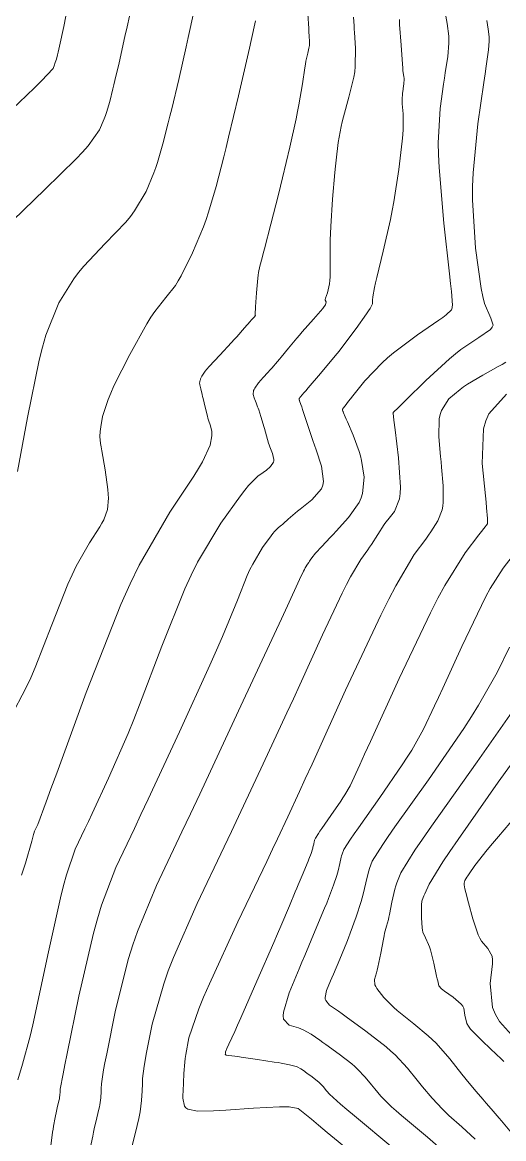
# Model space of a CAD drawing. Header units: millimetres. Extents: x 837475 to 838477, y 1189012 to 1191015.
# Drawn here: x 837699.4 to 837735.9, y 1189236.5 to 1189321.2 of the extents above; entities that cross this region are included whole.
import ezdxf

# ---------------------------------------------------------------- set-up
doc = ezdxf.new("R2010")
doc.units = ezdxf.units.MM
doc.header["$LTSCALE"] = 0.3
doc.layers.add('COTAS 10', color=7, linetype='Continuous', lineweight=9, true_color=0x6e3e2d)
doc.layers.add('COTAS INT', color=7, linetype='Continuous', lineweight=5, true_color=0x9fa19f)

msp = doc.modelspace()

# ---------------------------------------------------------------- linework, layer by layer
at = {"layer": 'COTAS 10'}
for points in [[(837696.498, 1189312.612), (837699.716, 1189315.654), (837700.341, 1189316.258), (837700.85, 1189316.76), (837701.73, 1189317.713), (837701.846, 1189317.993), (837701.874, 1189318.07), (837701.9, 1189318.146), (837701.983, 1189318.422), (837702.062, 1189318.736), (837702.087, 1189318.838), (837702.113, 1189318.945), (837702.218, 1189319.386), (837702.54, 1189320.893), (837702.704, 1189321.673)], [(837699.047, 1189240.993), (837699.406, 1189242.166), (837699.986, 1189244.306), (837700.187, 1189245.152), (837700.406, 1189246.108), (837701.344, 1189250.472), (837702.301, 1189254.791), (837702.533, 1189255.718), (837702.75, 1189256.528), (837703.413, 1189258.48), (837704.147, 1189260.032), (837704.409, 1189260.589), (837704.697, 1189261.202), (837705.946, 1189263.877), (837707.427, 1189267.258), (837707.859, 1189268.316), (837708.302, 1189269.426), (837709.982, 1189273.877), (837711.73, 1189278.227), (837712.216, 1189279.274), (837712.702, 1189280.253), (837714.461, 1189283.218), (837715.964, 1189285.298), (837716.289, 1189285.718), (837716.574, 1189286.071), (837717.271, 1189286.782), (837717.686, 1189287.058), (837717.792, 1189287.136), (837717.896, 1189287.215), (837718.24, 1189287.506), (837718.457, 1189287.84), (837718.48, 1189287.945), (837718.487, 1189288.056), (837718.381, 1189288.503), (837718.184, 1189289.001), (837718.134, 1189289.144), (837718.087, 1189289.29), (837717.933, 1189289.835), (837717.783, 1189290.399), (837717.738, 1189290.557), (837717.691, 1189290.716), (837717.512, 1189291.295), (837717.34, 1189291.812), (837717.298, 1189291.931), (837717.259, 1189292.039), (837717.141, 1189292.345), (837717.047, 1189292.588), (837717.024, 1189292.657), (837717.002, 1189292.726), (837716.932, 1189292.983), (837716.953, 1189293.274), (837716.989, 1189293.366), (837717.037, 1189293.462), (837717.316, 1189293.849), (837717.691, 1189294.275), (837717.8, 1189294.396), (837717.91, 1189294.518), (837718.325, 1189294.972), (837718.78, 1189295.484), (837718.916, 1189295.643), (837719.057, 1189295.81), (837719.6, 1189296.478), (837720.239, 1189297.252), (837720.439, 1189297.487), (837720.649, 1189297.73), (837721.495, 1189298.682), (837722.2, 1189299.498), (837722.321, 1189299.656), (837722.411, 1189299.784), (837722.47, 1189300.003), (837722.393, 1189300.122), (837722.397, 1189300.189), (837722.411, 1189300.269), (837722.554, 1189300.681), (837722.717, 1189301.364), (837722.745, 1189301.616), (837722.764, 1189301.895), (837722.769, 1189303.13), (837722.768, 1189304.704), (837722.784, 1189305.197), (837722.806, 1189305.714), (837722.944, 1189307.789), (837723.121, 1189309.809), (837723.168, 1189310.291), (837723.215, 1189310.74), (837723.376, 1189312.086), (837723.597, 1189313.3), (837723.681, 1189313.665), (837723.774, 1189314.044), (837724.194, 1189315.519), (837724.565, 1189317.037), (837724.628, 1189317.445), (837724.674, 1189317.844), (837724.695, 1189319.238), (837724.616, 1189320.423), (837724.598, 1189320.692), (837724.583, 1189320.935), (837724.541, 1189321.599)], [(837727.534, 1189235.837), (837724.607, 1189238.263), (837724.032, 1189238.745), (837723.56, 1189239.144), (837722.707, 1189239.899), (837722.521, 1189240.121), (837722.469, 1189240.184), (837722.417, 1189240.248), (837722.227, 1189240.484), (837721.985, 1189240.742), (837721.9, 1189240.819), (837721.808, 1189240.899), (837721.41, 1189241.209), (837721.003, 1189241.502), (837720.905, 1189241.572), (837720.814, 1189241.636), (837720.538, 1189241.826), (837720.266, 1189241.968), (837720.177, 1189242.003), (837720.082, 1189242.036), (837719.691, 1189242.136), (837719.055, 1189242.25), (837718.806, 1189242.292), (837718.525, 1189242.337), (837717.246, 1189242.537), (837716.009, 1189242.72), (837715.755, 1189242.756), (837715.539, 1189242.785), (837715.076, 1189242.835), (837714.905, 1189242.854), (837714.873, 1189242.863), (837714.847, 1189242.874), (837714.806, 1189242.929), (837714.81, 1189242.998), (837714.812, 1189243.017), (837714.815, 1189243.036), (837714.827, 1189243.108), (837714.875, 1189243.242), (837714.9, 1189243.301), (837714.93, 1189243.369), (837715.081, 1189243.694), (837715.52, 1189244.663), (837715.731, 1189245.137), (837715.981, 1189245.7), (837717.208, 1189248.479), (837718.487, 1189251.401), (837718.77, 1189252.054), (837719.023, 1189252.639), (837719.677, 1189254.191), (837720.111, 1189255.247), (837720.224, 1189255.52), (837720.335, 1189255.784), (837720.709, 1189256.669), (837721.018, 1189257.403), (837721.087, 1189257.572), (837721.149, 1189257.727), (837721.313, 1189258.164), (837721.416, 1189258.481), (837721.439, 1189258.56), (837721.46, 1189258.635), (837721.515, 1189258.876), (837721.56, 1189259.077), (837721.574, 1189259.128), (837721.589, 1189259.176), (837721.65, 1189259.329), (837721.87, 1189259.676), (837721.986, 1189259.845), (837722.126, 1189260.047), (837722.828, 1189261.039), (837723.571, 1189262.115), (837723.736, 1189262.368), (837723.884, 1189262.603), (837724.273, 1189263.291), (837725.011, 1189264.881), (837725.379, 1189265.684), (837725.819, 1189266.644), (837727.997, 1189271.421), (837730.374, 1189276.416), (837730.939, 1189277.513), (837731.463, 1189278.487), (837733.019, 1189280.972), (837734.062, 1189282.326), (837734.263, 1189282.588), (837734.426, 1189282.799), (837734.7, 1189283.152), (837734.716, 1189283.234), (837734.718, 1189283.275), (837734.719, 1189283.324), (837734.709, 1189283.566), (837734.637, 1189284.387), (837734.599, 1189284.8), (837734.552, 1189285.295), (837734.313, 1189287.752), (837734.416, 1189290.371), (837734.584, 1189290.968), (837734.813, 1189291.508), (837736.142, 1189292.995)], [(837737.703, 1189261.973), (837735.543, 1189259.453), (837735.084, 1189258.907), (837734.686, 1189258.428), (837733.753, 1189257.243), (837733.306, 1189256.609), (837733.215, 1189256.475), (837733.139, 1189256.361), (837732.979, 1189256.099), (837732.94, 1189255.917), (837732.939, 1189255.853), (837732.943, 1189255.782), (837732.991, 1189255.475), (837733.13, 1189254.916), (837733.19, 1189254.685), (837733.26, 1189254.423), (837733.595, 1189253.202), (837734.01, 1189251.986), (837734.131, 1189251.727), (837734.255, 1189251.501), (837734.728, 1189250.962), (837735.053, 1189250.358), (837735.085, 1189250.09), (837735.092, 1189249.779), (837734.905, 1189248.295), (837735.081, 1189246.469), (837735.316, 1189245.943), (837735.632, 1189245.408), (837737.444, 1189243.401)]]:
    msp.add_lwpolyline(points, dxfattribs=at)
at = {"layer": 'COTAS INT'}
for points in [[(837699.027, 1189287.123), (837699.776, 1189291.238), (837700.676, 1189295.579), (837700.933, 1189296.567), (837701.193, 1189297.463), (837702.156, 1189299.924), (837703.297, 1189301.744), (837703.668, 1189302.234), (837704.063, 1189302.719), (837705.689, 1189304.424), (837707.249, 1189306.044), (837707.602, 1189306.477), (837707.921, 1189306.902), (837708.789, 1189308.378), (837709.379, 1189309.8), (837709.522, 1189310.191), (837709.657, 1189310.581), (837710.075, 1189311.98), (837710.479, 1189313.578), (837710.605, 1189314.093), (837710.738, 1189314.64), (837711.269, 1189316.879), (837711.835, 1189319.353), (837711.989, 1189320.048), (837712.142, 1189320.748), (837712.687, 1189323.313)], [(837717.092, 1189321.317), (837716.763, 1189319.817), (837716.631, 1189319.236), (837716.482, 1189318.583), (837715.795, 1189315.625), (837715.05, 1189312.488), (837714.865, 1189311.721), (837714.688, 1189310.999), (837714.122, 1189308.759), (837713.536, 1189306.798), (837713.346, 1189306.251), (837713.145, 1189305.703), (837712.319, 1189303.71), (837711.457, 1189301.973), (837711.233, 1189301.586), (837711.016, 1189301.24), (837710.285, 1189300.329), (837709.446, 1189299.275), (837709.161, 1189298.837), (837708.853, 1189298.337), (837707.55, 1189296.007), (837706.349, 1189293.62), (837706.105, 1189293.084), (837705.901, 1189292.602), (837705.482, 1189291.313), (837705.35, 1189290.51), (837705.325, 1189290.335), (837705.306, 1189290.18), (837705.278, 1189289.79), (837705.343, 1189289.246), (837705.381, 1189288.994), (837705.429, 1189288.699), (837705.673, 1189287.265), (837705.887, 1189285.756), (837705.916, 1189285.413), (837705.93, 1189285.103), (837705.872, 1189284.253), (837705.571, 1189283.477), (837705.432, 1189283.212), (837705.27, 1189282.927), (837704.484, 1189281.719), (837703.475, 1189279.945), (837703.172, 1189279.303), (837702.858, 1189278.594), (837701.641, 1189275.491), (837700.376, 1189272.265), (837700.033, 1189271.481), (837699.693, 1189270.743), (837698.49, 1189268.469)], [(837707.521, 1189321.679), (837707.346, 1189320.86), (837707.188, 1189320.123), (837706.743, 1189318.132), (837706.426, 1189316.793), (837706.346, 1189316.466), (837706.271, 1189316.157), (837706.029, 1189315.201), (837705.779, 1189314.364), (837705.698, 1189314.13), (837705.612, 1189313.896), (837705.259, 1189313.045), (837704.386, 1189311.831), (837703.972, 1189311.367), (837703.483, 1189310.849), (837701.094, 1189308.518), (837698.68, 1189306.164)], [(837721.064, 1189321.857), (837721.149, 1189320.744), (837721.146, 1189320.607), (837721.146, 1189320.571), (837721.147, 1189320.534), (837721.152, 1189320.406), (837721.163, 1189320.237), (837721.167, 1189320.176), (837721.171, 1189320.107), (837721.191, 1189319.807), (837721.186, 1189319.453), (837721.174, 1189319.351), (837721.158, 1189319.248), (837721.064, 1189318.863), (837720.927, 1189318.266), (837720.884, 1189318.03), (837720.838, 1189317.763), (837720.656, 1189316.542), (837720.39, 1189314.939), (837720.292, 1189314.432), (837720.183, 1189313.897), (837719.703, 1189311.735), (837719.148, 1189309.412), (837718.992, 1189308.776), (837718.835, 1189308.144), (837718.258, 1189305.885), (837717.775, 1189304.034), (837717.676, 1189303.658), (837717.593, 1189303.343), (837717.418, 1189302.697), (837717.337, 1189302.231), (837717.312, 1189302.029), (837717.286, 1189301.794), (837717.183, 1189300.681), (837717.1, 1189299.619), (837717.087, 1189299.416), (837717.078, 1189299.252), (837717.082, 1189298.992), (837717.091, 1189298.973), (837717.086, 1189298.961), (837717.077, 1189298.948), (837717.018, 1189298.877), (837716.854, 1189298.693), (837716.779, 1189298.607), (837716.692, 1189298.508), (837716.271, 1189298.024), (837715.674, 1189297.355), (837715.476, 1189297.138), (837715.263, 1189296.908), (837714.379, 1189295.963), (837713.574, 1189295.087), (837713.413, 1189294.901), (837713.278, 1189294.739), (837713.012, 1189294.357), (837712.932, 1189294.16), (837712.915, 1189294.115), (837712.899, 1189294.073), (837712.86, 1189293.958), (837712.855, 1189293.819), (837712.862, 1189293.762), (837712.872, 1189293.697), (837712.938, 1189293.399), (837713.042, 1189292.973), (837713.078, 1189292.827), (837713.115, 1189292.671), (837713.273, 1189292.006), (837713.444, 1189291.34), (837713.49, 1189291.183), (837713.535, 1189291.036), (837713.692, 1189290.604), (837713.779, 1189290.161), (837713.78, 1189290.008), (837713.771, 1189289.842), (837713.655, 1189289.132), (837713.074, 1189287.871), (837712.771, 1189287.356), (837712.408, 1189286.77), (837710.584, 1189284.059), (837708.259, 1189280.026), (837707.579, 1189278.607), (837706.884, 1189277.057), (837704.241, 1189270.368), (837702.008, 1189264.246), (837701.57, 1189263.053), (837701.211, 1189262.077), (837700.565, 1189260.368), (837700.446, 1189260.114), (837700.419, 1189260.056), (837700.394, 1189260.003), (837700.324, 1189259.856), (837700.261, 1189259.67), (837700.241, 1189259.593), (837700.219, 1189259.505), (837700.128, 1189259.095), (837699.625, 1189257.413), (837699.343, 1189256.523)], [(837728.017, 1189321.408), (837728.041, 1189321.034), (837728.146, 1189319.465), (837728.249, 1189318.042), (837728.273, 1189317.76), (837728.294, 1189317.527), (837728.355, 1189317.088), (837728.385, 1189316.939), (837728.387, 1189316.888), (837728.387, 1189316.834), (837728.364, 1189316.6), (837728.321, 1189316.32), (837728.309, 1189316.235), (837728.296, 1189316.147), (837728.245, 1189315.804), (837728.221, 1189315.347), (837728.225, 1189315.187), (837728.232, 1189315.013), (837728.298, 1189314.267), (837728.307, 1189313.108), (837728.28, 1189312.675), (837728.239, 1189312.193), (837727.987, 1189310.045), (837727.599, 1189307.593), (837727.474, 1189306.919), (837727.34, 1189306.246), (837726.795, 1189303.835), (837726.311, 1189301.849), (837726.216, 1189301.444), (837726.139, 1189301.102), (837726.003, 1189300.394), (837725.984, 1189300.131), (837725.981, 1189300.07), (837725.978, 1189300.014), (837725.977, 1189299.856), (837725.79, 1189299.494), (837725.671, 1189299.309), (837725.522, 1189299.088), (837724.743, 1189297.986), (837723.736, 1189296.645), (837723.445, 1189296.273), (837723.148, 1189295.902), (837722.029, 1189294.558), (837721.094, 1189293.471), (837720.913, 1189293.261), (837720.766, 1189293.09), (837720.515, 1189292.799), (837720.485, 1189292.764), (837720.476, 1189292.754), (837720.468, 1189292.744), (837720.437, 1189292.706), (837720.413, 1189292.667), (837720.41, 1189292.656), (837720.408, 1189292.645), (837720.409, 1189292.605), (837720.421, 1189292.565), (837720.425, 1189292.553), (837720.429, 1189292.542), (837720.446, 1189292.5), (837720.546, 1189292.211), (837720.603, 1189292.043), (837720.672, 1189291.838), (837721.026, 1189290.78), (837721.459, 1189289.487), (837721.578, 1189289.134), (837721.696, 1189288.783), (837722.12, 1189287.532), (837722.262, 1189286.386), (837722.203, 1189286.101), (837722.102, 1189285.831), (837721.379, 1189284.972), (837720.496, 1189284.282), (837720.293, 1189284.119), (837720.107, 1189283.967), (837719.588, 1189283.518), (837719.227, 1189283.196), (837719.142, 1189283.125), (837719.064, 1189283.061), (837718.835, 1189282.896), (837718.537, 1189282.592), (837718.416, 1189282.441), (837718.277, 1189282.262), (837717.635, 1189281.374), (837716.884, 1189280.108), (837716.677, 1189279.69), (837716.469, 1189279.243), (837715.723, 1189277.386), (837714.596, 1189274.607), (837714.149, 1189273.579), (837713.643, 1189272.439), (837711.328, 1189267.386), (837708.947, 1189262.29), (837708.399, 1189261.122), (837707.9, 1189260.06), (837706.501, 1189257.104), (837705.412, 1189254.226), (837705.109, 1189253.214), (837704.804, 1189252.108), (837703.696, 1189247.335), (837702.799, 1189242.98), (837702.627, 1189242.137), (837702.489, 1189241.452), (837702.269, 1189240.288), (837702.264, 1189240.137), (837702.262, 1189240.091), (837702.259, 1189240.042), (837702.246, 1189239.846), (837702.218, 1189239.62), (837702.206, 1189239.551), (837702.192, 1189239.479), (837702.126, 1189239.2), (837702.042, 1189238.855), (837702.017, 1189238.742), (837701.991, 1189238.622), (837701.89, 1189238.127), (837701.773, 1189237.47), (837701.737, 1189237.247), (837701.699, 1189237.008), (837701.549, 1189235.995)], [(837731.485, 1189321.942), (837731.647, 1189321.109), (837731.773, 1189320.167), (837731.783, 1189319.898), (837731.783, 1189319.625), (837731.693, 1189318.609), (837731.506, 1189317.371), (837731.444, 1189316.958), (837731.379, 1189316.514), (837731.107, 1189314.658), (837730.971, 1189312.075), (837730.99, 1189311.174), (837731.035, 1189310.192), (837731.402, 1189305.972), (837731.825, 1189302.129), (837731.904, 1189301.385), (837731.967, 1189300.779), (837732.056, 1189299.746), (837732.035, 1189299.614), (837732.028, 1189299.576), (837732.02, 1189299.538), (837731.987, 1189299.395), (837731.567, 1189299.014), (837731.316, 1189298.826), (837731.005, 1189298.602), (837729.395, 1189297.495), (837727.571, 1189296.143), (837727.125, 1189295.765), (837726.706, 1189295.385), (837725.409, 1189294.001), (837724.492, 1189292.865), (837724.313, 1189292.642), (837724.165, 1189292.459), (837723.902, 1189292.126), (837723.847, 1189292.054), (837723.832, 1189292.034), (837723.817, 1189292.015), (837723.76, 1189291.946), (837723.717, 1189291.879), (837723.711, 1189291.86), (837723.707, 1189291.842), (837723.714, 1189291.776), (837723.737, 1189291.706), (837723.744, 1189291.685), (837723.751, 1189291.663), (837723.779, 1189291.582), (837723.91, 1189291.271), (837723.982, 1189291.106), (837724.069, 1189290.906), (837724.515, 1189289.899), (837724.976, 1189288.659), (837725.073, 1189288.313), (837725.157, 1189287.966), (837725.35, 1189286.703), (837725.232, 1189285.459), (837725.12, 1189285.124), (837724.973, 1189284.794), (837724.157, 1189283.634), (837723.211, 1189282.608), (837722.983, 1189282.361), (837722.77, 1189282.131), (837722.122, 1189281.435), (837721.66, 1189280.929), (837721.563, 1189280.82), (837721.481, 1189280.723), (837721.297, 1189280.481), (837721.199, 1189280.326), (837721.171, 1189280.284), (837721.142, 1189280.242), (837721.034, 1189280.094), (837720.875, 1189279.827), (837720.815, 1189279.71), (837720.748, 1189279.575), (837720.445, 1189278.93), (837719.523, 1189276.938), (837719.065, 1189275.952), (837718.519, 1189274.779), (837715.815, 1189268.976), (837712.866, 1189262.668), (837712.166, 1189261.176), (837711.516, 1189259.795), (837709.59, 1189255.728), (837708.141, 1189252.244), (837707.792, 1189251.23), (837707.466, 1189250.195), (837706.478, 1189246.278), (837705.802, 1189242.954), (837705.672, 1189242.291), (837705.568, 1189241.741), (837705.399, 1189240.686), (837705.387, 1189240.327), (837705.381, 1189240.215), (837705.375, 1189240.099), (837705.344, 1189239.634), (837705.277, 1189239.095), (837705.248, 1189238.931), (837705.215, 1189238.762), (837705.058, 1189238.096), (837704.859, 1189237.275), (837704.799, 1189237.007), (837704.737, 1189236.722), (837704.497, 1189235.544)], [(837707.735, 1189236.001), (837707.99, 1189236.992), (837708.238, 1189238.044), (837708.291, 1189238.312), (837708.336, 1189238.571), (837708.441, 1189239.422), (837708.491, 1189240.156), (837708.501, 1189240.34), (837708.51, 1189240.516), (837708.529, 1189241.083), (837708.646, 1189242.03), (837708.717, 1189242.446), (837708.805, 1189242.928), (837709.261, 1189245.222), (837710.129, 1189248.281), (837710.476, 1189249.246), (837710.87, 1189250.261), (837712.679, 1189254.352), (837714.731, 1189258.67), (837715.279, 1189259.828), (837715.817, 1189260.97), (837717.687, 1189264.96), (837719.48, 1189268.822), (837719.97, 1189269.883), (837720.457, 1189270.941), (837722.192, 1189274.734), (837723.681, 1189277.907), (837724.012, 1189278.574), (837724.308, 1189279.149), (837725.088, 1189280.464), (837725.622, 1189281.191), (837725.764, 1189281.397), (837725.903, 1189281.604), (837726.383, 1189282.366), (837726.861, 1189283.101), (837726.999, 1189283.29), (837727.138, 1189283.474), (837727.662, 1189284.088), (837728.033, 1189285.065), (837728.077, 1189285.477), (837728.095, 1189285.952), (837727.945, 1189288.177), (837727.691, 1189290.292), (837727.603, 1189291.023), (837727.54, 1189291.548), (837727.538, 1189291.559), (837727.538, 1189291.562), (837727.537, 1189291.565), (837727.535, 1189291.573), (837727.533, 1189291.58), (837727.534, 1189291.582), (837727.534, 1189291.584), (837727.539, 1189291.591), (837727.546, 1189291.599), (837727.548, 1189291.601), (837727.551, 1189291.603), (837727.561, 1189291.61), (837727.947, 1189291.987), (837728.187, 1189292.222), (837728.484, 1189292.514), (837730.036, 1189294.038), (837731.825, 1189295.689), (837732.271, 1189296.06), (837732.696, 1189296.394), (837734.054, 1189297.29), (837734.935, 1189297.913), (837735.059, 1189298.074), (837735.132, 1189298.232), (837734.962, 1189298.76), (837734.475, 1189299.876), (837734.347, 1189300.404), (837734.222, 1189301.026), (837733.794, 1189304.062), (837733.573, 1189307.734), (837733.578, 1189308.757), (837733.611, 1189309.783), (837733.969, 1189313.512), (837734.427, 1189316.653), (837734.523, 1189317.308), (837734.605, 1189317.871), (837734.792, 1189319.128), (837734.849, 1189319.765), (837734.849, 1189319.936), (837734.843, 1189320.105), (837734.764, 1189320.695), (837734.657, 1189321.347)], [(837736.089, 1189295.417), (837735.812, 1189295.255), (837735.521, 1189295.088), (837734.348, 1189294.441), (837733.183, 1189293.752), (837732.897, 1189293.558), (837732.627, 1189293.362), (837731.783, 1189292.644), (837731.215, 1189291.761), (837731.119, 1189291.46), (837731.049, 1189291.136), (837731.018, 1189289.766), (837731.154, 1189288.267), (837731.189, 1189287.862), (837731.224, 1189287.461), (837731.344, 1189286.051), (837731.353, 1189284.8), (837731.318, 1189284.501), (837731.267, 1189284.221), (837730.949, 1189283.381), (837730.414, 1189282.559), (837730.226, 1189282.292), (837730.022, 1189282.007), (837729.142, 1189280.833), (837727.742, 1189278.472), (837727.209, 1189277.438), (837726.613, 1189276.239), (837723.939, 1189270.539), (837721.391, 1189264.945), (837720.875, 1189263.814), (837720.441, 1189262.865), (837719.56, 1189260.944), (837718.769, 1189259.272), (837718.392, 1189258.48), (837717.946, 1189257.545), (837715.767, 1189252.976), (837713.599, 1189248.279), (837713.16, 1189247.262), (837712.791, 1189246.368), (837712.044, 1189244.165), (837711.808, 1189242.901), (837711.762, 1189242.6), (837711.725, 1189242.319), (837711.658, 1189241.481), (837711.637, 1189240.766), (837711.628, 1189240.564), (837711.618, 1189240.36), (837711.569, 1189239.606), (837711.706, 1189238.986), (837711.813, 1189238.867), (837711.95, 1189238.77), (837712.694, 1189238.609), (837713.918, 1189238.634), (837714.357, 1189238.655), (837714.84, 1189238.681), (837716.947, 1189238.829), (837718.92, 1189238.941), (837719.318, 1189238.945), (837719.653, 1189238.938), (837720.327, 1189238.815), (837721.337, 1189237.993), (837721.882, 1189237.545), (837722.543, 1189237.002), (837725.893, 1189234.242)], [(837736.573, 1189280.687), (837735.889, 1189279.803), (837734.921, 1189278.257), (837734.595, 1189277.652), (837734.244, 1189276.969), (837732.766, 1189273.863), (837731.32, 1189270.706), (837730.99, 1189269.991), (837730.69, 1189269.346), (837729.858, 1189267.594), (837728.961, 1189266.006), (837728.62, 1189265.464), (837728.238, 1189264.879), (837726.524, 1189262.397), (837724.905, 1189260.107), (837724.583, 1189259.643), (837724.315, 1189259.252), (837723.807, 1189258.453), (837723.667, 1189258.098), (837723.632, 1189257.987), (837723.599, 1189257.871), (837723.496, 1189257.407), (837723.368, 1189256.851), (837723.321, 1189256.677), (837723.267, 1189256.494), (837723.03, 1189255.763), (837722.65, 1189254.755), (837722.507, 1189254.398), (837722.348, 1189254.007), (837721.636, 1189252.314), (837720.834, 1189250.426), (837720.619, 1189249.912), (837720.406, 1189249.402), (837719.66, 1189247.592), (837719.217, 1189246.128), (837719.195, 1189245.837), (837719.216, 1189245.594), (837719.657, 1189245.126), (837720.353, 1189244.934), (837720.534, 1189244.864), (837720.711, 1189244.788), (837721.313, 1189244.453), (837721.986, 1189243.99), (837722.208, 1189243.833), (837722.447, 1189243.664), (837723.438, 1189242.948), (837724.409, 1189242.192), (837724.634, 1189241.997), (837724.841, 1189241.808), (837725.43, 1189241.18), (837725.894, 1189240.604), (837726.021, 1189240.449), (837726.148, 1189240.295), (837726.603, 1189239.754), (837727.421, 1189238.952), (837727.777, 1189238.634), (837728.189, 1189238.275), (837730.147, 1189236.63), (837732.146, 1189234.891)], [(837733.762, 1189236.489), (837732.761, 1189237.422), (837731.772, 1189238.286), (837731.522, 1189238.524), (837731.282, 1189238.76), (837730.498, 1189239.608), (837729.775, 1189240.469), (837729.574, 1189240.714), (837729.371, 1189240.961), (837728.634, 1189241.877), (837727.697, 1189242.875), (837727.368, 1189243.175), (837727.01, 1189243.485), (837725.466, 1189244.687), (837723.987, 1189245.761), (837723.669, 1189245.99), (837723.391, 1189246.189), (837722.717, 1189246.659), (837722.432, 1189246.997), (837722.398, 1189247.112), (837722.383, 1189247.236), (837722.495, 1189247.765), (837722.795, 1189248.49), (837722.9, 1189248.738), (837723.014, 1189249.007), (837723.501, 1189250.152), (837724.026, 1189251.423), (837724.163, 1189251.772), (837724.296, 1189252.12), (837724.747, 1189253.363), (837725.119, 1189254.508), (837725.202, 1189254.794), (837725.277, 1189255.067), (837725.476, 1189255.938), (837725.639, 1189256.665), (837725.69, 1189256.847), (837725.744, 1189257.021), (837725.963, 1189257.576), (837726.76, 1189258.828), (837727.179, 1189259.441), (837727.684, 1189260.168), (837730.221, 1189263.755), (837732.906, 1189267.643), (837733.503, 1189268.56), (837734.038, 1189269.408), (837735.443, 1189271.896), (837736.368, 1189273.812)], [(837737.461, 1189270.177), (837733.917, 1189265.113), (837730.462, 1189260.229), (837729.775, 1189259.238), (837729.205, 1189258.405), (837728.12, 1189256.7), (837727.822, 1189255.943), (837727.748, 1189255.707), (837727.678, 1189255.459), (837727.457, 1189254.469), (837727.275, 1189253.541), (837727.229, 1189253.332), (837727.185, 1189253.145), (837727.046, 1189252.645), (837726.901, 1189252.111), (837726.855, 1189251.902), (837726.805, 1189251.667), (837726.6, 1189250.598), (837726.394, 1189249.538), (837726.343, 1189249.308), (837726.294, 1189249.107), (837726.142, 1189248.608), (837726.166, 1189248.205), (837726.23, 1189248.063), (837726.318, 1189247.907), (837726.84, 1189247.236), (837727.605, 1189246.469), (837727.846, 1189246.253), (837728.1, 1189246.036), (837729.124, 1189245.238), (837730.214, 1189244.338), (837730.51, 1189244.056), (837730.803, 1189243.76), (837731.838, 1189242.573), (837732.763, 1189241.417), (837732.987, 1189241.141), (837733.197, 1189240.884), (837733.838, 1189240.115), (837734.35, 1189239.518), (837734.478, 1189239.37), (837734.601, 1189239.229), (837734.995, 1189238.784), (837735.446, 1189238.265), (837735.605, 1189238.079), (837735.779, 1189237.873), (837736.528, 1189236.977)], [(837735.946, 1189242.369), (837735.693, 1189242.627), (837735.426, 1189242.891), (837734.345, 1189243.89), (837733.424, 1189244.826), (837733.257, 1189245.051), (837733.129, 1189245.261), (837732.985, 1189245.894), (837732.914, 1189246.428), (837732.831, 1189246.575), (837732.721, 1189246.722), (837732.097, 1189247.249), (837731.444, 1189247.703), (837731.315, 1189247.804), (837731.209, 1189247.894), (837731.015, 1189248.129), (837730.928, 1189248.491), (837730.89, 1189248.661), (837730.844, 1189248.862), (837730.629, 1189249.836), (837730.376, 1189250.844), (837730.307, 1189251.065), (837730.238, 1189251.26), (837729.996, 1189251.758), (837729.804, 1189252.195), (837729.767, 1189252.352), (837729.738, 1189252.525), (837729.691, 1189253.282), (837729.697, 1189254), (837729.7, 1189254.148), (837729.703, 1189254.275), (837729.723, 1189254.551), (837729.823, 1189254.827), (837729.877, 1189254.955), (837729.943, 1189255.103), (837730.277, 1189255.823), (837731.331, 1189257.534), (837731.852, 1189258.307), (837732.471, 1189259.211), (837735.532, 1189263.556), (837738.652, 1189267.892)]]:
    msp.add_lwpolyline(points, dxfattribs=at)

doc.saveas('drawing.dxf')
